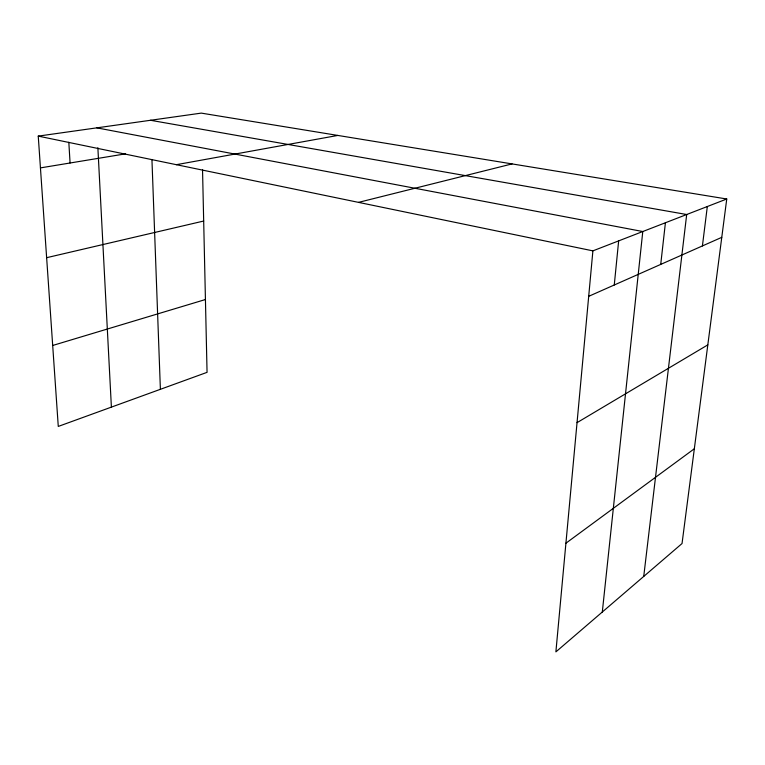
<?xml version="1.0" encoding="UTF-8"?>
<svg xmlns="http://www.w3.org/2000/svg" width="765" height="765" viewBox="0 0 765 765"><rect width="100%" height="100%" fill="white"/><g stroke="black" fill="none" stroke-linecap="round" stroke-linejoin="round"><path stroke-width="1.15" d="M726.75 198.996L592.894 250.863L555.887 651.885L682.036 543.533L726.75 198.996L201.272 113.115L38.25 136.113L58.274 426.43L207.057 372.345L202.534 169.725M614.266 284.991L618.656 240.879M602.304 612.019L642.782 231.527L96.83 127.851M660.721 264.413L665.416 222.758M643.738 576.428L686.693 214.516L150.495 120.277M702.413 245.928L707.319 206.521M565.918 543.207L694.333 448.768M577.04 422.653L707.816 344.872M588.706 296.323L721.768 237.351M52.689 345.474L205.431 299.526M358.546 202.371L512.062 163.911M46.636 257.69L203.681 221.037M176.361 164.685L337.843 135.434M40.44 167.889L125.556 153.841M38.25 136.113L592.894 250.863M68.821 142.261L70.074 163.002M97.872 147.769L111.394 407.123M151.958 160.038L160.392 389.309"/></g></svg>
